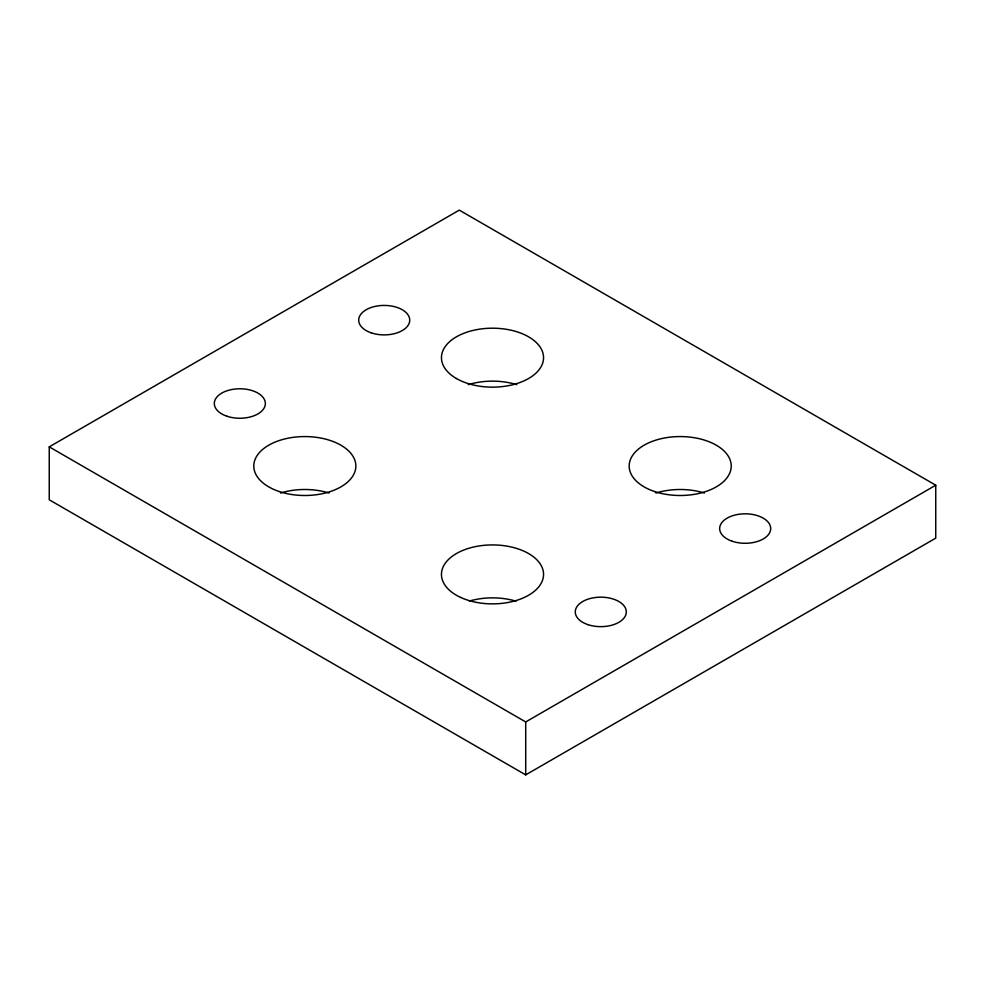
<?xml version="1.0" encoding="UTF-8"?>
<svg xmlns="http://www.w3.org/2000/svg" width="985" height="985" viewBox="0 0 985 985"><rect width="100%" height="100%" fill="white"/><g stroke="black" fill="none" stroke-linecap="round" stroke-linejoin="round"><path stroke-width="1.48" d="M49.25 446.858L459.293 210.125L935.75 485.211L935.75 538.142L525.707 774.875L49.25 499.789L49.25 446.858L525.707 721.943L935.75 485.211M525.707 721.943L525.707 774.875M468.269 384.667A51.048 29.476 0 0 1 516.731 384.667M280.565 493.029A51.048 29.476 0 0 1 329.039 493.029M469.365 601.059A51.048 29.476 0 0 1 515.992 601.17M655.961 493.029A51.048 29.476 0 0 1 704.435 493.029M227.067 416.273A25.524 14.738 0 0 0 265.359 403.518A25.524 14.738 0 0 0 227.067 390.75A25.524 14.738 0 0 0 227.067 416.273M588.02 624.675A25.524 14.738 0 0 0 626.312 611.907A25.524 14.738 0 0 0 588.02 599.151A25.524 14.738 0 0 0 588.02 624.675M371.456 332.918A25.524 14.738 0 0 0 409.735 320.162A25.524 14.738 0 0 0 371.456 307.394A25.524 14.738 0 0 0 371.456 332.918M731.892 541.134A25.524 14.738 0 0 0 770.689 528.896A25.524 14.738 0 0 0 732.926 515.623A25.524 14.738 0 0 0 731.892 541.134M456.4 378.511A51.048 29.476 0 0 0 541.812 365.3A51.048 29.476 0 0 0 479.289 329.199A51.048 29.476 0 0 0 456.4 378.511M279.284 491.552A51.048 29.476 0 0 0 355.856 466.028A51.048 29.476 0 0 0 279.284 440.517A51.048 29.476 0 0 0 279.284 491.552M654.668 491.552A51.048 29.476 0 0 0 731.239 466.028A51.048 29.476 0 0 0 654.668 440.517A51.048 29.476 0 0 0 654.668 491.552M460.611 597.415A51.048 29.476 0 0 0 542.969 578.835A51.048 29.476 0 0 0 473.92 546.946A51.048 29.476 0 0 0 460.611 597.415"/></g></svg>
